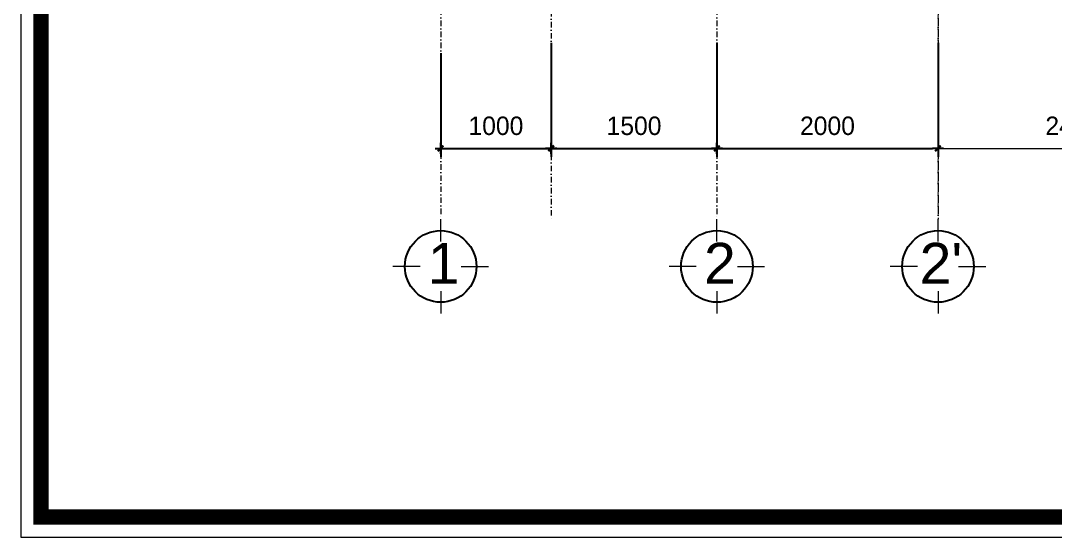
# Model space of a CAD drawing. Header units: millimetres. Extents: x 615730 to 2792744, y 139412 to 597571.
# Drawn here: x 660176 to 669536, y 284936 to 289612 of the extents above; entities that cross this region are included whole.
import ezdxf
from ezdxf.enums import TextEntityAlignment as Align

# ---------------------------------------------------------------- set-up
doc = ezdxf.new("R2010")
doc.units = ezdxf.units.MM
doc.header["$MEASUREMENT"] = 0
doc.header["$PDMODE"] = 34
doc.linetypes.add('DASHDOT', pattern=[1, 0.5, -0.25, 0, -0.25])
doc.layers.get('0').update_dxf_attribs({"lineweight": 5})
for name, color, linetype, lineweight in [('0.1(9)', 9, 'Continuous', 13), ('thay', 7, 'Continuous', 15), ('TIM TRUC', 149, 'DASHDOT', 9), ('VLIEU', 250, 'Continuous', 9)]:
    doc.layers.add(name, color=color, linetype=linetype, lineweight=lineweight)
for name, color, linetype in [('H', 252, 'Continuous'), ('netthay', 3, 'Continuous'), ('TEXT', 2, 'Continuous'), ('VL', 155, 'Continuous')]:
    doc.layers.add(name, color=color, linetype=linetype)
doc.styles.add('H280', font='', dxfattribs={"height": 200})
doc.styles.add('KT OZON', font='', dxfattribs={"height": 200})
doc.styles.add('VNI-AVO', font='vni-roms.shx')
doc.styles.get('H280').set_extended_font_data('VNI-Avo')
doc.styles.get('KT OZON').set_extended_font_data('VNI-Helve')
doc.dimstyles.new('1-50b', dxfattribs={"dimtxt": 167, "dimasz": 50, "dimexe": 75, "dimexo": 150, "dimgap": 120, "dimtad": 1, "dimdec": 0, "dimzin": 12, "dimtxsty": 'VNI-AVO', "dimblk": ']', "dimcen": 0, "dimdle": 50, "dimclrd": 252, "dimclre": 252, "dimclrt": 2, "dimadec": 0, "dimazin": 0, "dimtfac": 1, "dimtdec": 0, "dimtix": 1, "dimtmove": 2, "dimatfit": 0, "dimldrblk": 'OPEN90', "dimfxl": 1, "dimlwd": -1, "dimlwe": -1, "dimarcsym": 0})

# ---------------------------------------------------------------- blocks, each defined once
blk = doc.blocks.new('TRUC 1')
at = {"ltscale": 50}
blk.add_circle((0, -9525), 8572, dxfattribs=at)
at = {"layer": '0.1(9)', "ltscale": 50}
for p, q in [((0, -3572), (0, 1782)), ((-4942, -9525), (-11427, -9525)), ((4942, -9525), (11427, -9525)), ((0, -15478), (0, -20832))]:
    blk.add_line(p, q, dxfattribs=at)
at = {"layer": 'TEXT', "ltscale": 50, "style": 'H280'}
blk.add_attdef('1', text='', height=10478, dxfattribs=at).set_placement((-214, -4892), align=Align.CENTER)
blk = doc.blocks.new(']')
for p, q in [((1, 0), (-1, 0)), ((0, 1), (0, -1))]:
    blk.add_line(p, q)
at = {"color": 9, "const_width": 0.4}
blk.add_lwpolyline([(-0.51, -0.51), (0.51, 0.51)], dxfattribs=at)
blk = doc.blocks.new('*D99')
at = {"layer": 'DEFPOINTS', "color": 0, "ltscale": 10, "transparency": 16777216}
for p in [(663975.6, 289466.5, -12.4), (664975.1, 289466.5), (664975.1, 288455.8)]:
    blk.add_point(p, dxfattribs=at)
at = {"layer": 'VL', "color": 252, "ltscale": 10, "transparency": 16777216}
for p, q in [((663975.6, 289316.5), (663975.6, 288380.8)), ((664975.1, 289316.5), (664975.1, 288380.8)), ((664025.6, 288455.8), (664925.1, 288455.8))]:
    blk.add_line(p, q, dxfattribs=at)
at = {"layer": 'VL', "color": 252, "ltscale": 10, "transparency": 16777216, "xscale": 50, "yscale": 50, "zscale": 50, "rotation": 180}
blk.add_blockref(']', (663975.6, 288455.8), dxfattribs=at)
at = {"layer": 'VL', "color": 252, "ltscale": 10, "transparency": 16777216, "xscale": 50, "yscale": 50, "zscale": 50}
blk.add_blockref(']', (664975.1, 288455.8), dxfattribs=at)
at = {"layer": 'VL', "color": 2, "ltscale": 10, "transparency": 16777216, "insert": (664475.4, 288659.3), "char_height": 167, "attachment_point": 5, "style": 'VNI-AVO'}
blk.add_mtext('1000', dxfattribs=at)
blk = doc.blocks.new('_Open90')
at = {"color": 0, "linetype": 'ByBlock', "lineweight": -2}
for p, q in [((0, 0), (-1, 0)), ((-0.5, 0.5), (0, 0)), ((0, 0), (-0.5, -0.5))]:
    blk.add_line(p, q, dxfattribs=at)
blk = doc.blocks.new('*D100')
at = {"layer": 'DEFPOINTS', "color": 0, "ltscale": 10, "transparency": 16777216}
for p in [(664975.1, 289561.6), (666475.1, 289561.6), (666475.1, 288455.8)]:
    blk.add_point(p, dxfattribs=at)
at = {"layer": 'VL', "color": 252, "ltscale": 10, "transparency": 16777216}
for p, q in [((664975.1, 289411.6), (664975.1, 288380.8)), ((666475.1, 289411.6), (666475.1, 288380.8)), ((665025.1, 288455.8), (666425.1, 288455.8))]:
    blk.add_line(p, q, dxfattribs=at)
at = {"layer": 'VL', "color": 252, "ltscale": 10, "transparency": 16777216, "xscale": 50, "yscale": 50, "zscale": 50, "rotation": 180}
blk.add_blockref(']', (664975.1, 288455.8), dxfattribs=at)
at = {"layer": 'VL', "color": 252, "ltscale": 10, "transparency": 16777216, "xscale": 50, "yscale": 50, "zscale": 50}
blk.add_blockref(']', (666475.1, 288455.8), dxfattribs=at)
at = {"layer": 'VL', "color": 2, "ltscale": 10, "transparency": 16777216, "insert": (665725.1, 288659.3), "char_height": 167, "attachment_point": 5, "style": 'VNI-AVO'}
blk.add_mtext('1500', dxfattribs=at)
blk = doc.blocks.new('*D101')
at = {"layer": 'DEFPOINTS', "color": 0, "ltscale": 10, "transparency": 16777216}
for p in [(666475.1, 289561.6), (668475.1, 289561.6), (668475.1, 288455.8)]:
    blk.add_point(p, dxfattribs=at)
at = {"layer": 'VL', "color": 252, "ltscale": 10, "transparency": 16777216}
for p, q in [((666475.1, 289411.6), (666475.1, 288380.8)), ((668475.1, 289411.6), (668475.1, 288380.8)), ((666525.1, 288455.8), (668425.1, 288455.8))]:
    blk.add_line(p, q, dxfattribs=at)
at = {"layer": 'VL', "color": 252, "ltscale": 10, "transparency": 16777216, "xscale": 50, "yscale": 50, "zscale": 50, "rotation": 180}
blk.add_blockref(']', (666475.1, 288455.8), dxfattribs=at)
at = {"layer": 'VL', "color": 252, "ltscale": 10, "transparency": 16777216, "xscale": 50, "yscale": 50, "zscale": 50}
blk.add_blockref(']', (668475.1, 288455.8), dxfattribs=at)
at = {"layer": 'VL', "color": 2, "ltscale": 10, "transparency": 16777216, "insert": (667475.1, 288659.3), "char_height": 167, "attachment_point": 5, "style": 'VNI-AVO'}
blk.add_mtext('2000', dxfattribs=at)
blk = doc.blocks.new('*D1252')
at = {"layer": 'DEFPOINTS', "color": 0, "ltscale": 10, "transparency": 16777216}
for p in [(668475.1, 289561.6), (670915.1, 289561.6), (670915.1, 288455.8)]:
    blk.add_point(p, dxfattribs=at)
at = {"layer": 'VLIEU', "color": 252, "ltscale": 10, "transparency": 16777216}
for p, q in [((668475.1, 289411.6), (668475.1, 288380.8)), ((670915.1, 289411.6), (670915.1, 288380.8)), ((668525.1, 288455.8), (670865.1, 288455.8))]:
    blk.add_line(p, q, dxfattribs=at)
at = {"layer": 'VLIEU', "color": 252, "ltscale": 10, "transparency": 16777216, "xscale": 50, "yscale": 50, "zscale": 50, "rotation": 180}
blk.add_blockref(']', (668475.1, 288455.8), dxfattribs=at)
at = {"layer": 'VLIEU', "color": 252, "ltscale": 10, "transparency": 16777216, "xscale": 50, "yscale": 50, "zscale": 50}
blk.add_blockref(']', (670915.1, 288455.8), dxfattribs=at)
at = {"layer": 'VLIEU', "color": 2, "ltscale": 10, "transparency": 16777216, "insert": (669695.1, 288659.3), "char_height": 167, "attachment_point": 5, "style": 'VNI-AVO'}
blk.add_mtext('2440', dxfattribs=at)

msp = doc.modelspace()

# ---------------------------------------------------------------- linework, layer by layer
at = {"layer": 'H', "const_width": 138.2}
msp.add_lwpolyline([(660360.3, 285120.6), (687363.2, 285120.6), (687363.2, 304105.6), (660360.3, 304105.6)], close=True, dxfattribs=at)
at = {"layer": 'thay', "linetype": 'Continuous'}
msp.add_lwpolyline([(660176, 284936.3), (687547.5, 284936.3), (687547.5, 304289.9), (660176, 304289.9)], close=True, dxfattribs=at)
at = {"layer": 'TIM TRUC', "ltscale": 100}
for p, q in [((663975.6, 302326.1), (663975.6, 287814.8, -13.1)), ((666475.1, 302326.1), (666475.1, 287814.8)), ((668475.1, 302326.1), (668475.1, 287814.8)), ((664975.1, 301211.6), (664975.1, 287814.8)), ((668475.1, 293933.6), (668475.1, 287814.8))]:
    msp.add_line(p, q, dxfattribs=at)

# ---------------------------------------------------------------- block references
at = {"layer": 'netthay', "lineweight": -2, "ltscale": 10}
ref = msp.add_blockref('TRUC 1', (663975.6, 287027.7, -13.1), dxfattribs=dict(at, xscale=0.03778148023411632, yscale=0.03778148023411632, zscale=0.03778148023411632, rotation=180))
ref.add_attrib('1', '1', dxfattribs={"layer": 'TEXT', "color": 3, "ltscale": 50, "height": 370.2, "style": 'KT OZON'}).set_placement((664002.2, 287230.7, -13.1), align=Align.CENTER)
ref = msp.add_blockref('TRUC 1', (666475.1, 287027.7), dxfattribs=dict(at, xscale=0.03778148023411632, yscale=0.03778148023411632, zscale=0.03778148023411632, rotation=180))
ref.add_attrib('1', '2', dxfattribs={"layer": 'TEXT', "color": 3, "ltscale": 50, "height": 370.2, "style": 'KT OZON'}).set_placement((666501.8, 287230.7), align=Align.CENTER)
ref = msp.add_blockref('TRUC 1', (668475.1, 287027.7, -13.1), dxfattribs=dict(at, xscale=0.03778148023411632, yscale=0.03778148023411632, zscale=0.03778148023411632, rotation=180))
ref.add_attrib('1', "2'", dxfattribs={"layer": 'TEXT', "color": 3, "ltscale": 50, "height": 370.15, "style": 'KT OZON'}).set_placement((668501.8, 287230.7, -13.1), align=Align.CENTER)

# ---------------------------------------------------------------- dimensions: what is measured, and where the dimension line sits
at = {"layer": 'VL', "ltscale": 10}
for base, p1, p2, picture, middle in [((666475.1, 288455.8), (664975.1, 289561.6), (666475.1, 289561.6), '*D100', (665725.1, 288659.3)), ((668475.1, 288455.8), (666475.1, 289561.6), (668475.1, 289561.6), '*D101', (667475.1, 288659.3)), ((664975.1219, 288455.7745), (663975.5917, 289466.5047, -12.3959), (664975.1219, 289466.5047), '*D99', (664475.3568, 288659.2745))]:
    dim = msp.add_linear_dim(base=base, p1=p1, p2=p2, dimstyle='1-50b', override={"dimfxl": 150, "dimarcsym": 1}, dxfattribs=at)
    dim.commit()
    dim.dimension.update_dxf_attribs({"geometry": picture, "text_midpoint": middle})
at = {"layer": 'VLIEU', "ltscale": 10}
dim = msp.add_linear_dim(base=(670915.1, 288455.8), p1=(668475.1, 289561.6), p2=(670915.1, 289561.6), dimstyle='1-50b', override={"dimfxl": 2}, dxfattribs=at)
dim.commit()
dim.dimension.update_dxf_attribs({"geometry": '*D1252', "text_midpoint": (669695.1, 288659.3)})

doc.saveas('drawing.dxf')
